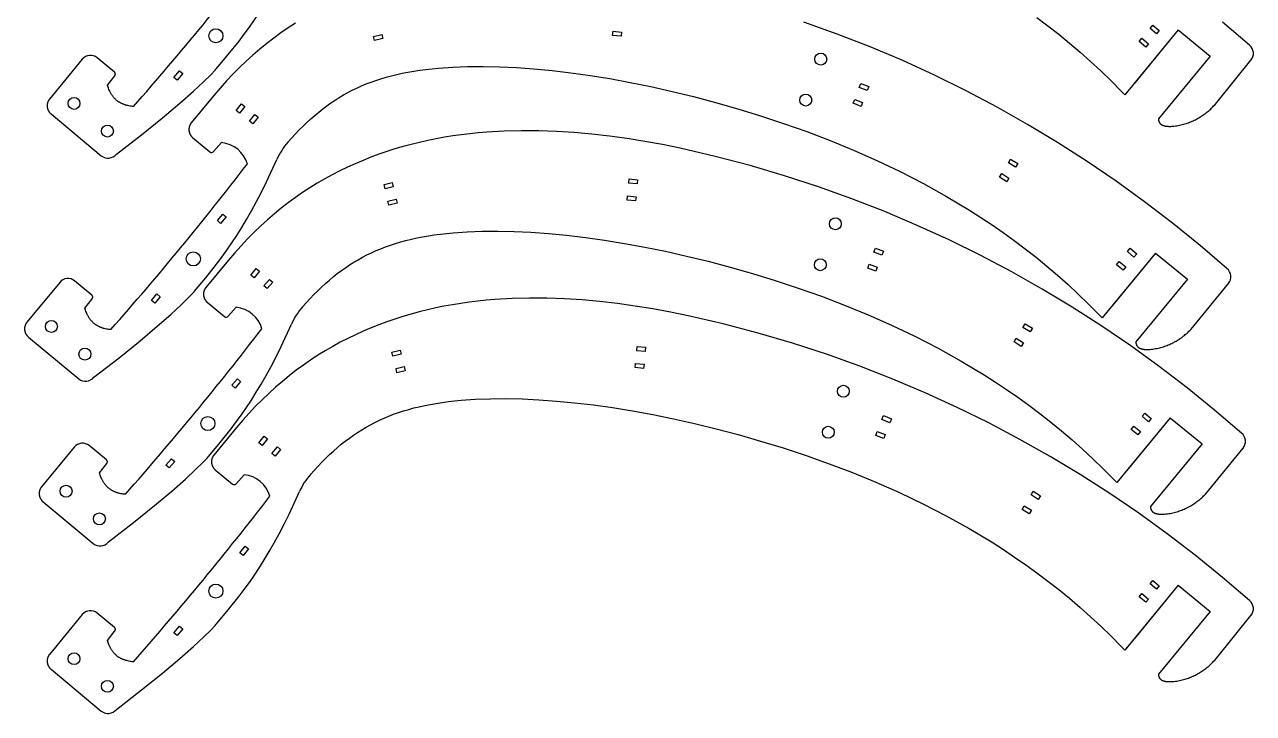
# Model space of a CAD drawing. Extents: x -5220 to -4488, y -14 to 374.
# Drawn here: x -5220.2 to -4853.5, y -14.2 to 191.2 of the extents above; entities that cross this region are included whole.
import ezdxf

# ---------------------------------------------------------------- set-up
doc = ezdxf.new("R2010")
doc.units = 0
doc.layers.add('FAB_2$_CUT_2', color=1, linetype='CONTINUOUS')

msp = doc.modelspace()

# ---------------------------------------------------------------- linework, layer by layer
at = {"layer": 'FAB_2$_CUT_2'}
for p, q in [((-4884.39, 190.03), (-4883.58, 191)), ((-4883.58, 191), (-4881.63, 189.38)), ((-5116.12, 187.65), (-5113.65, 188.25)), ((-5115.82, 186.42), (-5116.12, 187.65)), ((-5113.35, 187.02), (-5115.82, 186.42)), ((-5113.65, 188.25), (-5113.35, 187.02)), ((-5044.75, 187.94), (-5044.63, 189.21)), ((-5042.22, 187.71), (-5044.75, 187.94)), ((-5044.63, 189.21), (-5042.1, 188.97)), ((-5042.1, 188.97), (-5042.22, 187.71)), ((-4876, 189.58), (-4891.9, 170.25)), ((-4876, 189.58), (-4888.94, 173.85)), ((-4887.65, 186.12), (-4886.83, 187.1)), ((-4886.83, 187.1), (-4884.88, 185.47)), ((-4882.44, 188.4), (-4884.39, 190.03)), ((-4881.63, 189.38), (-4882.44, 188.4)), ((-4885.69, 184.5), (-4887.65, 186.12)), ((-4884.88, 185.47), (-4885.69, 184.5)), ((-5195.47, 173.15), (-5193.28, 175.95)), ((-4971.14, 172.45), (-4970.68, 173.63)), ((-4968.77, 171.53), (-4971.14, 172.45)), ((-4970.68, 173.63), (-4968.31, 172.71)), ((-4968.31, 172.71), (-4968.77, 171.53)), ((-5163.73, 170.07), (-5167.3, 165.74)), ((-4972.97, 167.71), (-4972.51, 168.89)), ((-4972.51, 168.89), (-4970.15, 167.98)), ((-4891.27, 171.03), (-4891.9, 170.25)), ((-5157.06, 165.57), (-5155.46, 167.54)), ((-5156.08, 164.77), (-5157.06, 165.57)), ((-5154.48, 166.74), (-5156.08, 164.77)), ((-5155.46, 167.54), (-5154.48, 166.74)), ((-4970.6, 166.79), (-4972.97, 167.71)), ((-4970.15, 167.98), (-4970.6, 166.79)), ((-5212.32, 164.56), (-5197.32, 152.06)), ((-5153.12, 162.37), (-5151.52, 164.34)), ((-5152.13, 161.57), (-5153.12, 162.37)), ((-5150.53, 163.54), (-5152.13, 161.57)), ((-5151.52, 164.34), (-5150.53, 163.54)), ((-5163.8, 153.34), (-5161.46, 156.01)), ((-4926.65, 150), (-4925.98, 151.08)), ((-4925.98, 151.08), (-4923.82, 149.75)), ((-4929.32, 145.68), (-4928.65, 146.76)), ((-4928.65, 146.76), (-4926.49, 145.42)), ((-4924.49, 148.67), (-4926.65, 150)), ((-4923.82, 149.75), (-4924.49, 148.67)), ((-5112.96, 143.49), (-5110.49, 144.09)), ((-5112.66, 142.26), (-5112.96, 143.49)), ((-5110.49, 144.09), (-5110.19, 142.86)), ((-5039.93, 143.9), (-5039.81, 145.17)), ((-5037.4, 143.67), (-5039.93, 143.9)), ((-5039.81, 145.17), (-5037.28, 144.93)), ((-5037.28, 144.93), (-5037.4, 143.67)), ((-4927.16, 144.34), (-4929.32, 145.68)), ((-4926.49, 145.42), (-4927.16, 144.34)), ((-5110.19, 142.86), (-5112.66, 142.26)), ((-5040.4, 138.85), (-5040.28, 140.11)), ((-5040.28, 140.11), (-5037.75, 139.87)), ((-5037.75, 139.87), (-5037.87, 138.61)), ((-5111.77, 138.56), (-5109.3, 139.15)), ((-5111.47, 137.32), (-5111.77, 138.56)), ((-5109, 137.92), (-5111.47, 137.32)), ((-5109.3, 139.15), (-5109, 137.92)), ((-5037.87, 138.61), (-5040.4, 138.85)), ((-4966.79, 123.35), (-4966.33, 124.53)), ((-4964.42, 122.43), (-4966.79, 123.35)), ((-4966.33, 124.53), (-4963.96, 123.62)), ((-4963.96, 123.62), (-4964.42, 122.43)), ((-4882.73, 123.07), (-4898.63, 103.74)), ((-4882.73, 123.07), (-4895.68, 107.34)), ((-4891.13, 123.51), (-4890.31, 124.49)), ((-4889.18, 121.89), (-4891.13, 123.51)), ((-4890.31, 124.49), (-4888.36, 122.86)), ((-4888.36, 122.86), (-4889.18, 121.89)), ((-5159.38, 120.97), (-5162.95, 116.65)), ((-5152.71, 116.47), (-5151.11, 118.44)), ((-5150.12, 117.64), (-5151.73, 115.67)), ((-5151.11, 118.44), (-5150.12, 117.64)), ((-4968.62, 118.61), (-4968.16, 119.79)), ((-4966.25, 117.69), (-4968.62, 118.61)), ((-4968.16, 119.79), (-4965.79, 118.88)), ((-4965.79, 118.88), (-4966.25, 117.69)), ((-4894.38, 119.61), (-4893.57, 120.58)), ((-4892.43, 117.98), (-4894.38, 119.61)), ((-4893.57, 120.58), (-4891.61, 118.96)), ((-4891.61, 118.96), (-4892.43, 117.98)), ((-5151.73, 115.67), (-5152.71, 116.47)), ((-5148.77, 113.27), (-5147.17, 115.24)), ((-5146.18, 114.44), (-5147.78, 112.47)), ((-5147.17, 115.24), (-5146.18, 114.44)), ((-5147.78, 112.47), (-5148.77, 113.27)), ((-5202.2, 106.64), (-5200.01, 109.44)), ((-5159.44, 104.24), (-5157.11, 106.91)), ((-4898, 104.51), (-4898.63, 103.74)), ((-4922.3, 100.9), (-4921.63, 101.98)), ((-4920.14, 99.57), (-4922.3, 100.9)), ((-4921.63, 101.98), (-4919.47, 100.65)), ((-4919.47, 100.65), (-4920.14, 99.57)), ((-5219.05, 98.04), (-5204.05, 85.55)), ((-4924.97, 96.58), (-4924.3, 97.66)), ((-4922.81, 95.25), (-4924.97, 96.58)), ((-4924.3, 97.66), (-4922.14, 96.33)), ((-4922.14, 96.33), (-4922.81, 95.25)), ((-5110.58, 93.56), (-5108.11, 94.16)), ((-5110.28, 92.33), (-5110.58, 93.56)), ((-5107.81, 92.93), (-5110.28, 92.33)), ((-5108.11, 94.16), (-5107.81, 92.93)), ((-5037.55, 93.97), (-5037.43, 95.24)), ((-5035.02, 93.74), (-5037.55, 93.97)), ((-5037.43, 95.24), (-5034.9, 95)), ((-5034.9, 95), (-5035.02, 93.74)), ((-5109.38, 88.62), (-5106.92, 89.22)), ((-5109.09, 87.39), (-5109.38, 88.62)), ((-5106.92, 89.22), (-5106.62, 87.99)), ((-5038.02, 88.91), (-5037.9, 90.18)), ((-5035.49, 88.68), (-5038.02, 88.91)), ((-5037.9, 90.18), (-5035.37, 89.94)), ((-5035.37, 89.94), (-5035.49, 88.68)), ((-5106.62, 87.99), (-5109.09, 87.39)), ((-4964.41, 73.42), (-4963.95, 74.6)), ((-4962.04, 72.5), (-4964.41, 73.42)), ((-4963.95, 74.6), (-4961.58, 73.68)), ((-4961.58, 73.68), (-4962.04, 72.5)), ((-4878.38, 73.97), (-4894.28, 54.64)), ((-4878.38, 73.97), (-4891.32, 58.24)), ((-4886.78, 74.41), (-4885.96, 75.39)), ((-4884.82, 72.79), (-4886.78, 74.41)), ((-4885.96, 75.39), (-4884.01, 73.76)), ((-4884.01, 73.76), (-4884.82, 72.79)), ((-5157, 71.04), (-5160.57, 66.71)), ((-4966.24, 68.68), (-4965.78, 69.86)), ((-4965.78, 69.86), (-4963.41, 68.95)), ((-4890.03, 70.51), (-4889.21, 71.49)), ((-4888.08, 68.88), (-4890.03, 70.51)), ((-4889.21, 71.49), (-4887.26, 69.86)), ((-4887.26, 69.86), (-4888.08, 68.88)), ((-5150.33, 66.54), (-5148.73, 68.51)), ((-5149.34, 65.74), (-5150.33, 66.54)), ((-5147.74, 67.71), (-5149.34, 65.74)), ((-5148.73, 68.51), (-5147.74, 67.71)), ((-4963.87, 67.76), (-4966.24, 68.68)), ((-4963.41, 68.95), (-4963.87, 67.76)), ((-5146.39, 63.34), (-5144.78, 65.31)), ((-5145.4, 62.54), (-5146.39, 63.34)), ((-5143.8, 64.51), (-5145.4, 62.54)), ((-5144.78, 65.31), (-5143.8, 64.51)), ((-5197.85, 57.54), (-5195.66, 60.34)), ((-5157.06, 54.31), (-5154.73, 56.98)), ((-4893.65, 55.41), (-4894.28, 54.64)), ((-4919.91, 50.97), (-4919.25, 52.05)), ((-4919.25, 52.05), (-4917.09, 50.72)), ((-5214.7, 48.94), (-5199.7, 36.45)), ((-4922.59, 46.65), (-4921.92, 47.73)), ((-4921.92, 47.73), (-4919.76, 46.39)), ((-4917.75, 49.64), (-4919.91, 50.97)), ((-4917.09, 50.72), (-4917.75, 49.64)), ((-4920.43, 45.31), (-4922.59, 46.65)), ((-4919.76, 46.39), (-4920.43, 45.31)), ((-4876, 24.04), (-4891.9, 4.71)), ((-4876, 24.04), (-4888.94, 8.31)), ((-4884.39, 24.48), (-4883.58, 25.46)), ((-4882.44, 22.86), (-4884.39, 24.48)), ((-4883.58, 25.46), (-4881.63, 23.83)), ((-4881.63, 23.83), (-4882.44, 22.86)), ((-4887.65, 20.58), (-4886.83, 21.55)), ((-4885.69, 18.95), (-4887.65, 20.58)), ((-4886.83, 21.55), (-4884.88, 19.93)), ((-4884.88, 19.93), (-4885.69, 18.95)), ((-5195.47, 7.61), (-5193.28, 10.41)), ((-4891.27, 5.48), (-4891.9, 4.71)), ((-5212.32, -0.99), (-5197.32, -13.48))]:
    msp.add_line(p, q, dxfattribs=at)
for points in [[(-5192.79, 152.56), (-5185.29, 158.36), (-5179.01, 163.42), (-5173.89, 167.74), (-5169.85, 171.32), (-5166.8, 174.15), (-5164.66, 176.24), (-5163.36, 177.58), (-5163, 177.97), (-5162.82, 178.17), (-5159.42, 182.24), (-5156.21, 186.29), (-5154.66, 188.34), (-5153.14, 190.45), (-5151.64, 192.61), (-5150.15, 194.85), (-5148.68, 197.19), (-5147.22, 199.63), (-5145.75, 202.2), (-5144.27, 204.91), (-5142.79, 207.78), (-5141.28, 210.82), (-5138.19, 217.5)], [(-5139.41, 191.62), (-5141.58, 190.2), (-5143.73, 188.71), (-5145.86, 187.16), (-5147.96, 185.54), (-5150.03, 183.86), (-5152.07, 182.1), (-5154.09, 180.28), (-5156.08, 178.38), (-5158.04, 176.41), (-5159.96, 174.37), (-5161.86, 172.26), (-5163.73, 170.07)], [(-4861.44, 118.49), (-4869.48, 125.36), (-4877.67, 131.99), (-4886.02, 138.38), (-4894.52, 144.52), (-4903.17, 150.41), (-4911.97, 156.05), (-4920.92, 161.43), (-4930.02, 166.57), (-4939.26, 171.45), (-4948.66, 176.07), (-4958.2, 180.43), (-4967.88, 184.52), (-4977.71, 188.36), (-4987.69, 191.92)], [(-4918.16, 193.31), (-4914.88, 190.85), (-4911.64, 188.31), (-4908.44, 185.69), (-4905.27, 183), (-4902.14, 180.21), (-4899.05, 177.35), (-4896.01, 174.4), (-4893.01, 171.36), (-4891.9, 170.25)], [(-4854.71, 185.01), (-4862.75, 191.88)], [(-4876, 189.58), (-4866.49, 181.78), (-4881.9, 163.11), (-4881.9, 163.05), (-4881.9, 163), (-4881.89, 162.95), (-4881.89, 162.89), (-4881.88, 162.84), (-4881.88, 162.79), (-4881.87, 162.74), (-4881.86, 162.69), (-4881.85, 162.64), (-4881.84, 162.59), (-4881.83, 162.55), (-4881.82, 162.5), (-4881.81, 162.46), (-4881.8, 162.41), (-4881.78, 162.37), (-4881.77, 162.32), (-4881.75, 162.28), (-4881.73, 162.24), (-4881.72, 162.2), (-4881.7, 162.16), (-4881.68, 162.12), (-4881.66, 162.08), (-4881.64, 162.04), (-4881.62, 162.01), (-4881.59, 161.97), (-4881.57, 161.93), (-4881.55, 161.9), (-4881.52, 161.86), (-4881.5, 161.83), (-4881.47, 161.8), (-4881.44, 161.76), (-4881.42, 161.73), (-4881.39, 161.7), (-4881.36, 161.67), (-4881.33, 161.64), (-4881.3, 161.61), (-4881.27, 161.58), (-4881.24, 161.56), (-4881.21, 161.53), (-4881.17, 161.5), (-4881.14, 161.48), (-4881.11, 161.45), (-4881.07, 161.43), (-4881.04, 161.4), (-4881, 161.38), (-4880.96, 161.36), (-4880.93, 161.33), (-4880.89, 161.31), (-4880.85, 161.29), (-4880.81, 161.27), (-4880.73, 161.23), (-4880.65, 161.19), (-4880.57, 161.16), (-4880.48, 161.12), (-4880.4, 161.09), (-4880.31, 161.06), (-4880.22, 161.04), (-4880.13, 161.01), (-4880.03, 160.99), (-4879.94, 160.97), (-4879.84, 160.95), (-4879.74, 160.93), (-4879.64, 160.92), (-4879.54, 160.9), (-4879.44, 160.89), (-4879.23, 160.87), (-4879.02, 160.86), (-4878.81, 160.85), (-4878.59, 160.84), (-4878.38, 160.85), (-4878.16, 160.85), (-4877.93, 160.86), (-4877.71, 160.88), (-4877.27, 160.92), (-4876.83, 160.97), (-4876.41, 161.03), (-4875.99, 161.1), (-4875.58, 161.17), (-4875.18, 161.26), (-4874.78, 161.35), (-4874.4, 161.45), (-4874.02, 161.56), (-4873.65, 161.67), (-4873.28, 161.79), (-4872.92, 161.92), (-4872.57, 162.06), (-4872.22, 162.2), (-4871.87, 162.35), (-4871.53, 162.5), (-4871.2, 162.66), (-4870.86, 162.83), (-4870.21, 163.17), (-4869.88, 163.36), (-4869.56, 163.54), (-4869.25, 163.74), (-4868.93, 163.94), (-4868.63, 164.14), (-4868.32, 164.35), (-4868.02, 164.57), (-4867.72, 164.8), (-4867.43, 165.03), (-4867.14, 165.26), (-4866.86, 165.51), (-4866.58, 165.75), (-4866.3, 166.01), (-4866.03, 166.27), (-4865.77, 166.54), (-4865.51, 166.82), (-4865, 167.39), (-4864.5, 167.97), (-4854.27, 180.53)], [(-5202.99, 180.85), (-5212.79, 168.97), (-5212.83, 168.91), (-5212.88, 168.86), (-5212.92, 168.8), (-5212.96, 168.74), (-5213, 168.67), (-5213.04, 168.61), (-5213.07, 168.55), (-5213.11, 168.48), (-5213.14, 168.41), (-5213.18, 168.34), (-5213.21, 168.27), (-5213.24, 168.2), (-5213.27, 168.13), (-5213.29, 168.06), (-5213.32, 167.98), (-5213.34, 167.91), (-5213.36, 167.83), (-5213.38, 167.75), (-5213.4, 167.67), (-5213.42, 167.6), (-5213.43, 167.52), (-5213.44, 167.44), (-5213.45, 167.36), (-5213.46, 167.27), (-5213.47, 167.19), (-5213.47, 167.11), (-5213.47, 167.03), (-5213.47, 166.95), (-5213.47, 166.87), (-5213.46, 166.78), (-5213.46, 166.7), (-5213.45, 166.62), (-5213.44, 166.54), (-5213.42, 166.46), (-5213.41, 166.38), (-5213.39, 166.3), (-5213.37, 166.22), (-5213.35, 166.14), (-5213.33, 166.06), (-5213.3, 165.98), (-5213.28, 165.91), (-5213.25, 165.83), (-5213.22, 165.76), (-5213.18, 165.68), (-5213.15, 165.61), (-5213.11, 165.54), (-5213.08, 165.47), (-5213.04, 165.4), (-5213, 165.34), (-5212.96, 165.27), (-5212.91, 165.21), (-5212.87, 165.14), (-5212.82, 165.08), (-5212.78, 165.02), (-5212.73, 164.96), (-5212.68, 164.91), (-5212.63, 164.85), (-5212.58, 164.8), (-5212.53, 164.75), (-5212.48, 164.7), (-5212.42, 164.65), (-5212.37, 164.6), (-5212.32, 164.56)], [(-5193.28, 175.95), (-5193.27, 175.96), (-5193.26, 175.98), (-5193.25, 175.99), (-5193.24, 176.01), (-5193.23, 176.02), (-5193.22, 176.04), (-5193.21, 176.05), (-5193.2, 176.07), (-5193.2, 176.09), (-5193.19, 176.1), (-5193.18, 176.12), (-5193.17, 176.14), (-5193.17, 176.16), (-5193.16, 176.17), (-5193.15, 176.19), (-5193.15, 176.21), (-5193.14, 176.23), (-5193.14, 176.25), (-5193.13, 176.27), (-5193.13, 176.29), (-5193.13, 176.31), (-5193.12, 176.33), (-5193.12, 176.35), (-5193.12, 176.36), (-5193.12, 176.38), (-5193.12, 176.4), (-5193.11, 176.42), (-5193.11, 176.44), (-5193.11, 176.46), (-5193.12, 176.48), (-5193.12, 176.51), (-5193.12, 176.53), (-5193.12, 176.55), (-5193.12, 176.56), (-5193.13, 176.58), (-5193.13, 176.6), (-5193.14, 176.62), (-5193.14, 176.64), (-5193.15, 176.66), (-5193.15, 176.68), (-5193.16, 176.7), (-5193.17, 176.72), (-5193.17, 176.74), (-5193.18, 176.76), (-5193.19, 176.77), (-5193.2, 176.79), (-5193.21, 176.81), (-5193.22, 176.83), (-5193.23, 176.84), (-5193.24, 176.86), (-5193.25, 176.87), (-5193.26, 176.89), (-5193.27, 176.91), (-5193.28, 176.92), (-5193.29, 176.94), (-5193.3, 176.95), (-5193.31, 176.96), (-5193.33, 176.98), (-5193.34, 176.99), (-5193.35, 177), (-5193.36, 177.02), (-5193.38, 177.03), (-5193.39, 177.04), (-5198.52, 181.27)], [(-5141.65, 156.1), (-5139.38, 158.59), (-5138.24, 159.77), (-5137.09, 160.91), (-5135.94, 162.02), (-5134.78, 163.08), (-5133.61, 164.1), (-5132.43, 165.09), (-5131.24, 166.03), (-5130.03, 166.94), (-5128.81, 167.81), (-5127.57, 168.64), (-5126.31, 169.44), (-5125.03, 170.2), (-5123.73, 170.93), (-5122.41, 171.62), (-5121.06, 172.27), (-5119.68, 172.89), (-5118.27, 173.48), (-5116.84, 174.03), (-5115.37, 174.55), (-5113.87, 175.04), (-5112.33, 175.49), (-5110.76, 175.92), (-5109.15, 176.31), (-5107.51, 176.67), (-5105.82, 177), (-5104.08, 177.3), (-5102.31, 177.57), (-5100.49, 177.81), (-5098.62, 178.02), (-5096.7, 178.2), (-5092.47, 178.5), (-5088.03, 178.66), (-5083.37, 178.7), (-5078.52, 178.6), (-5073.47, 178.37), (-5068.23, 177.99), (-5062.81, 177.48), (-5057.23, 176.82), (-5051.48, 176.02), (-5045.57, 175.07), (-5039.52, 173.96), (-5033.33, 172.7), (-5027.01, 171.28), (-5020.57, 169.71), (-5014.01, 167.97), (-5007.34, 166.07), (-5000.58, 163.99), (-4993.73, 161.74), (-4986.82, 159.3), (-4979.87, 156.65), (-4972.9, 153.79), (-4965.91, 150.71), (-4958.94, 147.38), (-4952, 143.81), (-4945.1, 139.98), (-4938.27, 135.87), (-4934.89, 133.71), (-4931.53, 131.48), (-4928.2, 129.17), (-4924.89, 126.79), (-4921.62, 124.33), (-4918.38, 121.8), (-4915.17, 119.18), (-4912, 116.48), (-4908.87, 113.7), (-4905.79, 110.83), (-4902.74, 107.88), (-4899.75, 104.84), (-4898.63, 103.74)], [(-5187.73, 166.77), (-5188.06, 166.8), (-5188.39, 166.84), (-5188.73, 166.89), (-5189.06, 166.95), (-5189.39, 167.02), (-5189.72, 167.1), (-5189.89, 167.15), (-5190.05, 167.2), (-5190.21, 167.25), (-5190.37, 167.3), (-5190.53, 167.36), (-5190.69, 167.42), (-5190.85, 167.48), (-5191.01, 167.55), (-5191.16, 167.62), (-5191.31, 167.69), (-5191.47, 167.77), (-5191.61, 167.84), (-5191.76, 167.93), (-5191.91, 168.01), (-5192.05, 168.1), (-5192.19, 168.19), (-5192.33, 168.29), (-5192.46, 168.38), (-5192.6, 168.48), (-5192.73, 168.59), (-5192.86, 168.7), (-5192.98, 168.81), (-5193.1, 168.92), (-5193.22, 169.04), (-5193.34, 169.16), (-5193.45, 169.29), (-5193.56, 169.41), (-5193.67, 169.54), (-5193.78, 169.67), (-5193.88, 169.81), (-5193.98, 169.94), (-5194.08, 170.08), (-5194.17, 170.22), (-5194.26, 170.36), (-5194.35, 170.51), (-5194.44, 170.66), (-5194.52, 170.8), (-5194.6, 170.95), (-5194.68, 171.1), (-5194.76, 171.26), (-5194.9, 171.56), (-5195.04, 171.88), (-5195.16, 172.19), (-5195.27, 172.51), (-5195.37, 172.83), (-5195.47, 173.15)], [(-5163.73, 170.07), (-5170.49, 161.88), (-5170.53, 161.83), (-5170.57, 161.77), (-5170.62, 161.71), (-5170.66, 161.65), (-5170.7, 161.59), (-5170.73, 161.52), (-5170.77, 161.46), (-5170.81, 161.39), (-5170.84, 161.33), (-5170.87, 161.26), (-5170.91, 161.19), (-5170.94, 161.12), (-5170.96, 161.04), (-5170.99, 160.97), (-5171.02, 160.9), (-5171.04, 160.82), (-5171.06, 160.74), (-5171.08, 160.67), (-5171.1, 160.59), (-5171.11, 160.51), (-5171.13, 160.43), (-5171.14, 160.35), (-5171.15, 160.27), (-5171.16, 160.19), (-5171.16, 160.11), (-5171.17, 160.02), (-5171.17, 159.94), (-5171.17, 159.86), (-5171.17, 159.78), (-5171.16, 159.7), (-5171.16, 159.62), (-5171.15, 159.53), (-5171.14, 159.45), (-5171.12, 159.37), (-5171.11, 159.29), (-5171.09, 159.21), (-5171.07, 159.13), (-5171.05, 159.05), (-5171.03, 158.97), (-5171, 158.9), (-5170.97, 158.82), (-5170.95, 158.74), (-5170.91, 158.67), (-5170.88, 158.6), (-5170.85, 158.53), (-5170.81, 158.45), (-5170.78, 158.38), (-5170.74, 158.32), (-5170.7, 158.25), (-5170.65, 158.18), (-5170.61, 158.12), (-5170.57, 158.06), (-5170.52, 158), (-5170.48, 157.94), (-5170.43, 157.88), (-5170.38, 157.82), (-5170.33, 157.77), (-5170.28, 157.71), (-5170.23, 157.66), (-5170.18, 157.61), (-5170.12, 157.56), (-5170.07, 157.51), (-5164.9, 153.25)], [(-4857.09, 69.39), (-4865.13, 76.26), (-4873.32, 82.89), (-4881.67, 89.28), (-4890.16, 95.42), (-4898.81, 101.31), (-4907.62, 106.95), (-4916.57, 112.34), (-4925.67, 117.47), (-4934.91, 122.35), (-4944.31, 126.97), (-4953.85, 131.33), (-4963.53, 135.42), (-4973.36, 139.26), (-4983.33, 142.82), (-4993.45, 146.12), (-5003.71, 149.15), (-5014.1, 151.9), (-5024.59, 154.32), (-5029.86, 155.39), (-5035.14, 156.35), (-5040.43, 157.2), (-5045.71, 157.94), (-5050.99, 158.54), (-5056.26, 159.02), (-5061.51, 159.35), (-5066.75, 159.53), (-5071.96, 159.56), (-5077.13, 159.43), (-5082.28, 159.13), (-5084.83, 158.91), (-5087.38, 158.65), (-5089.91, 158.34), (-5092.44, 157.98), (-5094.94, 157.58), (-5097.44, 157.13), (-5099.92, 156.63), (-5102.39, 156.07), (-5104.84, 155.47), (-5107.28, 154.81), (-5109.7, 154.1), (-5112.1, 153.34), (-5114.49, 152.52), (-5116.86, 151.65), (-5119.21, 150.71), (-5121.53, 149.72), (-5123.84, 148.68), (-5126.13, 147.57), (-5128.4, 146.4), (-5130.64, 145.17), (-5132.86, 143.88), (-5135.06, 142.52), (-5137.23, 141.1), (-5139.38, 139.61), (-5141.51, 138.06), (-5143.6, 136.44), (-5145.68, 134.76), (-5147.72, 133), (-5149.74, 131.18), (-5151.72, 129.28), (-5153.68, 127.31), (-5155.61, 125.27), (-5157.51, 123.16), (-5159.38, 120.97)], [(-5199.53, 86.05), (-5192.02, 91.85), (-5185.75, 96.91), (-5180.63, 101.23), (-5176.58, 104.8), (-5173.53, 107.63), (-5171.39, 109.72), (-5170.1, 111.06), (-5169.74, 111.45), (-5169.56, 111.66), (-5166.16, 115.72), (-5162.94, 119.77), (-5161.39, 121.83), (-5159.87, 123.93), (-5158.37, 126.1), (-5156.89, 128.34), (-5155.41, 130.67), (-5153.95, 133.12), (-5152.48, 135.68), (-5151.01, 138.4), (-5149.52, 141.27), (-5148.02, 144.31), (-5144.93, 150.99)], [(-5137.29, 107), (-5135.02, 109.49), (-5133.88, 110.67), (-5132.74, 111.81), (-5131.59, 112.92), (-5130.43, 113.98), (-5129.26, 115), (-5128.08, 115.99), (-5126.89, 116.93), (-5125.68, 117.84), (-5124.46, 118.71), (-5123.22, 119.55), (-5121.96, 120.34), (-5120.68, 121.1), (-5119.38, 121.83), (-5118.06, 122.52), (-5116.71, 123.17), (-5115.33, 123.79), (-5113.92, 124.38), (-5112.49, 124.93), (-5111.02, 125.45), (-5109.52, 125.94), (-5107.98, 126.39), (-5106.41, 126.82), (-5104.8, 127.21), (-5103.15, 127.57), (-5101.46, 127.9), (-5099.73, 128.2), (-5097.96, 128.47), (-5096.13, 128.71), (-5094.26, 128.92), (-5092.35, 129.1), (-5088.12, 129.4), (-5083.68, 129.56), (-5079.02, 129.6), (-5074.17, 129.5), (-5069.11, 129.27), (-5063.88, 128.9), (-5058.46, 128.38), (-5052.87, 127.72), (-5047.13, 126.92), (-5041.22, 125.97), (-5035.17, 124.86), (-5028.98, 123.6), (-5022.66, 122.19), (-5016.22, 120.61), (-5009.66, 118.87), (-5002.99, 116.97), (-4996.23, 114.89), (-4989.38, 112.64), (-4982.47, 110.2), (-4975.52, 107.55), (-4968.54, 104.7), (-4961.56, 101.61), (-4954.59, 98.29), (-4947.64, 94.71), (-4940.75, 90.88), (-4933.92, 86.77), (-4930.54, 84.61), (-4927.18, 82.38), (-4923.85, 80.07), (-4920.54, 77.69), (-4917.27, 75.23), (-4914.02, 72.7), (-4910.82, 70.08), (-4907.65, 67.38), (-4904.52, 64.6), (-4901.43, 61.73), (-4898.39, 58.78), (-4895.4, 55.74), (-4894.28, 54.64)], [(-4882.73, 123.07), (-4873.23, 115.26), (-4888.63, 96.59), (-4888.63, 96.54), (-4888.63, 96.49), (-4888.63, 96.43), (-4888.62, 96.38), (-4888.62, 96.33), (-4888.61, 96.28), (-4888.6, 96.23), (-4888.6, 96.18), (-4888.59, 96.13), (-4888.58, 96.08), (-4888.57, 96.03), (-4888.55, 95.99), (-4888.54, 95.94), (-4888.53, 95.9), (-4888.51, 95.85), (-4888.5, 95.81), (-4888.48, 95.77), (-4888.47, 95.73), (-4888.45, 95.68), (-4888.43, 95.64), (-4888.41, 95.6), (-4888.39, 95.57), (-4888.37, 95.53), (-4888.35, 95.49), (-4888.33, 95.45), (-4888.3, 95.42), (-4888.28, 95.38), (-4888.26, 95.35), (-4888.23, 95.31), (-4888.2, 95.28), (-4888.18, 95.25), (-4888.15, 95.22), (-4888.12, 95.19), (-4888.09, 95.16), (-4888.06, 95.13), (-4888.03, 95.1), (-4888, 95.07), (-4887.97, 95.04), (-4887.94, 95.01), (-4887.91, 94.99), (-4887.87, 94.96), (-4887.84, 94.94), (-4887.8, 94.91), (-4887.77, 94.89), (-4887.73, 94.86), (-4887.7, 94.84), (-4887.66, 94.82), (-4887.62, 94.8), (-4887.58, 94.77), (-4887.55, 94.75), (-4887.47, 94.71), (-4887.39, 94.68), (-4887.3, 94.64), (-4887.22, 94.61), (-4887.13, 94.58), (-4887.04, 94.55), (-4886.95, 94.52), (-4886.86, 94.5), (-4886.77, 94.47), (-4886.67, 94.45), (-4886.57, 94.43), (-4886.48, 94.42), (-4886.38, 94.4), (-4886.28, 94.39), (-4886.17, 94.37), (-4885.97, 94.35), (-4885.76, 94.34), (-4885.54, 94.33), (-4885.33, 94.33), (-4885.11, 94.33), (-4884.89, 94.34), (-4884.67, 94.35), (-4884.45, 94.36), (-4884, 94.4), (-4883.57, 94.45), (-4883.14, 94.51), (-4882.72, 94.58), (-4882.31, 94.66), (-4881.91, 94.74), (-4881.52, 94.84), (-4881.13, 94.94), (-4880.75, 95.04), (-4880.38, 95.16), (-4880.01, 95.28), (-4879.65, 95.41), (-4879.3, 95.54), (-4878.95, 95.68), (-4878.61, 95.83), (-4878.27, 95.99), (-4877.93, 96.15), (-4877.6, 96.31), (-4876.94, 96.66), (-4876.62, 96.84), (-4876.3, 97.03), (-4875.98, 97.22), (-4875.67, 97.42), (-4875.36, 97.63), (-4875.05, 97.84), (-4874.75, 98.06), (-4874.46, 98.28), (-4874.16, 98.51), (-4873.87, 98.75), (-4873.59, 98.99), (-4873.31, 99.24), (-4873.04, 99.5), (-4872.77, 99.76), (-4872.5, 100.03), (-4872.24, 100.3), (-4871.73, 100.87), (-4871.23, 101.46), (-4861, 114.01)], [(-5159.38, 120.97), (-5166.14, 112.78), (-5166.18, 112.73), (-5166.22, 112.67), (-5166.26, 112.61), (-5166.3, 112.55), (-5166.34, 112.49), (-5166.38, 112.43), (-5166.42, 112.36), (-5166.45, 112.29), (-5166.49, 112.23), (-5166.52, 112.16), (-5166.55, 112.09), (-5166.58, 112.02), (-5166.61, 111.94), (-5166.64, 111.87), (-5166.66, 111.8), (-5166.69, 111.72), (-5166.71, 111.64), (-5166.73, 111.57), (-5166.75, 111.49), (-5166.76, 111.41), (-5166.78, 111.33), (-5166.79, 111.25), (-5166.8, 111.17), (-5166.81, 111.09), (-5166.81, 111.01), (-5166.82, 110.93), (-5166.82, 110.84), (-5166.82, 110.76), (-5166.82, 110.68), (-5166.81, 110.6), (-5166.8, 110.52), (-5166.79, 110.43), (-5166.78, 110.35), (-5166.77, 110.27), (-5166.76, 110.19), (-5166.74, 110.11), (-5166.72, 110.03), (-5166.7, 109.95), (-5166.67, 109.88), (-5166.65, 109.8), (-5166.62, 109.72), (-5166.59, 109.65), (-5166.56, 109.57), (-5166.53, 109.5), (-5166.5, 109.43), (-5166.46, 109.36), (-5166.42, 109.29), (-5166.38, 109.22), (-5166.34, 109.15), (-5166.3, 109.08), (-5166.26, 109.02), (-5166.22, 108.96), (-5166.17, 108.9), (-5166.12, 108.84), (-5166.08, 108.78), (-5166.03, 108.72), (-5165.98, 108.67), (-5165.93, 108.61), (-5165.88, 108.56), (-5165.82, 108.51), (-5165.77, 108.46), (-5165.72, 108.42), (-5160.55, 104.15)], [(-5209.73, 114.33), (-5219.52, 102.45), (-5219.57, 102.4), (-5219.61, 102.34), (-5219.65, 102.28), (-5219.69, 102.22), (-5219.73, 102.16), (-5219.77, 102.1), (-5219.81, 102.03), (-5219.84, 101.96), (-5219.88, 101.9), (-5219.91, 101.83), (-5219.94, 101.76), (-5219.97, 101.69), (-5220, 101.61), (-5220.03, 101.54), (-5220.05, 101.47), (-5220.07, 101.39), (-5220.1, 101.31), (-5220.12, 101.24), (-5220.13, 101.16), (-5220.15, 101.08), (-5220.16, 101), (-5220.18, 100.92), (-5220.19, 100.84), (-5220.19, 100.76), (-5220.2, 100.68), (-5220.2, 100.6), (-5220.2, 100.51), (-5220.2, 100.43), (-5220.2, 100.35), (-5220.2, 100.27), (-5220.19, 100.19), (-5220.18, 100.1), (-5220.17, 100.02), (-5220.16, 99.94), (-5220.14, 99.86), (-5220.12, 99.78), (-5220.11, 99.7), (-5220.08, 99.62), (-5220.06, 99.55), (-5220.04, 99.47), (-5220.01, 99.39), (-5219.98, 99.32), (-5219.95, 99.24), (-5219.92, 99.17), (-5219.88, 99.1), (-5219.85, 99.03), (-5219.81, 98.96), (-5219.77, 98.89), (-5219.73, 98.82), (-5219.69, 98.75), (-5219.65, 98.69), (-5219.6, 98.63), (-5219.56, 98.57), (-5219.51, 98.51), (-5219.46, 98.45), (-5219.41, 98.39), (-5219.36, 98.34), (-5219.31, 98.28), (-5219.26, 98.23), (-5219.21, 98.18), (-5219.16, 98.13), (-5219.1, 98.09), (-5219.05, 98.04)], [(-5200.01, 109.44), (-5200, 109.45), (-5199.99, 109.46), (-5199.98, 109.48), (-5199.97, 109.49), (-5199.96, 109.51), (-5199.95, 109.52), (-5199.95, 109.54), (-5199.94, 109.56), (-5199.93, 109.57), (-5199.92, 109.59), (-5199.91, 109.61), (-5199.91, 109.62), (-5199.9, 109.64), (-5199.89, 109.66), (-5199.89, 109.68), (-5199.88, 109.7), (-5199.88, 109.71), (-5199.87, 109.73), (-5199.87, 109.75), (-5199.86, 109.77), (-5199.86, 109.79), (-5199.86, 109.81), (-5199.85, 109.83), (-5199.85, 109.85), (-5199.85, 109.87), (-5199.85, 109.89), (-5199.85, 109.91), (-5199.85, 109.93), (-5199.85, 109.95), (-5199.85, 109.97), (-5199.85, 109.99), (-5199.85, 110.01), (-5199.85, 110.03), (-5199.86, 110.05), (-5199.86, 110.07), (-5199.87, 110.09), (-5199.87, 110.11), (-5199.87, 110.13), (-5199.88, 110.15), (-5199.89, 110.17), (-5199.89, 110.19), (-5199.9, 110.2), (-5199.91, 110.22), (-5199.91, 110.24), (-5199.92, 110.26), (-5199.93, 110.28), (-5199.94, 110.29), (-5199.95, 110.31), (-5199.96, 110.33), (-5199.97, 110.34), (-5199.98, 110.36), (-5199.99, 110.37), (-5200, 110.39), (-5200.01, 110.41), (-5200.02, 110.42), (-5200.03, 110.43), (-5200.05, 110.45), (-5200.06, 110.46), (-5200.07, 110.47), (-5200.08, 110.49), (-5200.1, 110.5), (-5200.11, 110.51), (-5200.12, 110.52), (-5205.26, 114.76)], [(-5194.46, 100.25), (-5194.79, 100.28), (-5195.13, 100.32), (-5195.46, 100.37), (-5195.79, 100.43), (-5196.13, 100.5), (-5196.46, 100.59), (-5196.62, 100.63), (-5196.78, 100.68), (-5196.95, 100.73), (-5197.11, 100.79), (-5197.27, 100.84), (-5197.43, 100.9), (-5197.58, 100.97), (-5197.74, 101.03), (-5197.89, 101.1), (-5198.05, 101.18), (-5198.2, 101.25), (-5198.35, 101.33), (-5198.49, 101.41), (-5198.64, 101.5), (-5198.78, 101.58), (-5198.92, 101.68), (-5199.06, 101.77), (-5199.2, 101.87), (-5199.33, 101.97), (-5199.46, 102.07), (-5199.59, 102.18), (-5199.71, 102.29), (-5199.84, 102.41), (-5199.95, 102.53), (-5200.07, 102.65), (-5200.18, 102.77), (-5200.3, 102.9), (-5200.4, 103.03), (-5200.51, 103.16), (-5200.61, 103.29), (-5200.71, 103.43), (-5200.81, 103.57), (-5200.9, 103.71), (-5201, 103.85), (-5201.09, 103.99), (-5201.17, 104.14), (-5201.26, 104.29), (-5201.34, 104.44), (-5201.42, 104.59), (-5201.49, 104.74), (-5201.64, 105.05), (-5201.77, 105.36), (-5201.89, 105.68), (-5202, 106), (-5202.11, 106.32), (-5202.2, 106.64)], [(-4854.71, 19.46), (-4862.75, 26.33), (-4870.94, 32.96), (-4879.28, 39.35), (-4887.78, 45.49), (-4896.43, 51.38), (-4905.23, 57.02), (-4914.18, 62.4), (-4923.28, 67.54), (-4932.53, 72.42), (-4941.92, 77.04), (-4951.47, 81.4), (-4961.15, 85.49), (-4970.98, 89.33), (-4980.95, 92.89), (-4991.07, 96.19), (-5001.33, 99.22), (-5011.72, 101.97), (-5022.21, 104.39), (-5027.48, 105.46), (-5032.76, 106.42), (-5038.04, 107.27), (-5043.33, 108), (-5048.61, 108.61), (-5053.88, 109.08), (-5059.13, 109.42), (-5064.37, 109.6), (-5069.57, 109.63), (-5074.75, 109.5), (-5079.9, 109.2), (-5082.45, 108.98), (-5085, 108.72), (-5087.53, 108.41), (-5090.05, 108.05), (-5092.56, 107.65), (-5095.06, 107.2), (-5097.54, 106.7), (-5100.01, 106.14), (-5102.46, 105.54), (-5104.9, 104.88), (-5107.32, 104.17), (-5109.72, 103.41), (-5112.11, 102.59), (-5114.48, 101.72), (-5116.82, 100.78), (-5119.15, 99.79), (-5121.46, 98.74), (-5123.75, 97.64), (-5126.01, 96.47), (-5128.26, 95.24), (-5130.48, 93.94), (-5132.68, 92.59), (-5134.85, 91.17), (-5137, 89.68), (-5139.12, 88.13), (-5141.22, 86.51), (-5143.29, 84.83), (-5145.34, 83.07), (-5147.35, 81.25), (-5149.34, 79.35), (-5151.3, 77.38), (-5153.23, 75.34), (-5155.13, 73.23), (-5157, 71.04)], [(-5195.17, 36.95), (-5187.67, 42.75), (-5181.4, 47.81), (-5176.28, 52.13), (-5172.23, 55.7), (-5169.18, 58.54), (-5167.04, 60.62), (-5165.74, 61.96), (-5165.39, 62.35), (-5165.21, 62.56), (-5161.81, 66.62), (-5158.59, 70.67), (-5157.04, 72.73), (-5155.52, 74.83), (-5154.02, 77), (-5152.54, 79.24), (-5151.06, 81.57), (-5149.6, 84.02), (-5148.13, 86.59), (-5146.66, 89.3), (-5145.17, 92.17), (-5143.66, 95.21), (-5140.58, 101.89)], [(-5134.91, 57.07), (-5132.64, 59.56), (-5131.5, 60.74), (-5130.36, 61.88), (-5129.21, 62.99), (-5128.05, 64.05), (-5126.88, 65.07), (-5125.7, 66.06), (-5124.51, 67), (-5123.3, 67.91), (-5122.08, 68.78), (-5120.84, 69.61), (-5119.58, 70.41), (-5118.3, 71.17), (-5117, 71.9), (-5115.67, 72.59), (-5114.32, 73.24), (-5112.95, 73.86), (-5111.54, 74.45), (-5110.1, 75), (-5108.64, 75.52), (-5107.14, 76.01), (-5105.6, 76.46), (-5104.03, 76.89), (-5102.42, 77.28), (-5100.77, 77.64), (-5099.08, 77.97), (-5097.35, 78.27), (-5095.57, 78.54), (-5093.75, 78.78), (-5091.88, 78.99), (-5089.96, 79.17), (-5085.74, 79.47), (-5081.29, 79.63), (-5076.64, 79.67), (-5071.78, 79.57), (-5066.73, 79.34), (-5061.5, 78.96), (-5056.08, 78.45), (-5050.49, 77.79), (-5044.74, 76.99), (-5038.84, 76.04), (-5032.79, 74.93), (-5026.6, 73.67), (-5020.28, 72.25), (-5013.83, 70.68), (-5007.28, 68.94), (-5000.61, 67.04), (-4993.84, 64.96), (-4987, 62.71), (-4980.09, 60.27), (-4973.14, 57.62), (-4966.16, 54.76), (-4959.18, 51.68), (-4952.21, 48.35), (-4945.26, 44.78), (-4938.37, 40.95), (-4931.54, 36.84), (-4928.16, 34.68), (-4924.8, 32.45), (-4921.46, 30.14), (-4918.16, 27.76), (-4914.88, 25.3), (-4911.64, 22.77), (-4908.44, 20.15), (-4905.27, 17.45), (-4902.14, 14.67), (-4899.05, 11.8), (-4896.01, 8.85), (-4893.01, 5.81), (-4891.9, 4.71)], [(-4878.38, 73.97), (-4868.88, 66.16), (-4884.28, 47.5), (-4884.28, 47.44), (-4884.28, 47.39), (-4884.27, 47.33), (-4884.27, 47.28), (-4884.27, 47.23), (-4884.26, 47.18), (-4884.25, 47.13), (-4884.24, 47.08), (-4884.24, 47.03), (-4884.23, 46.98), (-4884.21, 46.93), (-4884.2, 46.89), (-4884.19, 46.84), (-4884.18, 46.8), (-4884.16, 46.75), (-4884.15, 46.71), (-4884.13, 46.67), (-4884.12, 46.63), (-4884.1, 46.59), (-4884.08, 46.55), (-4884.06, 46.51), (-4884.04, 46.47), (-4884.02, 46.43), (-4884, 46.39), (-4883.98, 46.36), (-4883.95, 46.32), (-4883.93, 46.28), (-4883.9, 46.25), (-4883.88, 46.22), (-4883.85, 46.18), (-4883.83, 46.15), (-4883.8, 46.12), (-4883.77, 46.09), (-4883.74, 46.06), (-4883.71, 46.03), (-4883.68, 46), (-4883.65, 45.97), (-4883.62, 45.94), (-4883.59, 45.91), (-4883.55, 45.89), (-4883.52, 45.86), (-4883.49, 45.84), (-4883.45, 45.81), (-4883.42, 45.79), (-4883.38, 45.76), (-4883.35, 45.74), (-4883.31, 45.72), (-4883.27, 45.7), (-4883.23, 45.68), (-4883.19, 45.66), (-4883.11, 45.62), (-4883.03, 45.58), (-4882.95, 45.54), (-4882.87, 45.51), (-4882.78, 45.48), (-4882.69, 45.45), (-4882.6, 45.42), (-4882.51, 45.4), (-4882.41, 45.38), (-4882.32, 45.35), (-4882.22, 45.34), (-4882.12, 45.32), (-4882.03, 45.3), (-4881.92, 45.29), (-4881.82, 45.28), (-4881.62, 45.26), (-4881.41, 45.24), (-4881.19, 45.23), (-4880.98, 45.23), (-4880.76, 45.23), (-4880.54, 45.24), (-4880.32, 45.25), (-4880.1, 45.26), (-4879.65, 45.3), (-4879.22, 45.35), (-4878.79, 45.41), (-4878.37, 45.48), (-4877.96, 45.56), (-4877.56, 45.64), (-4877.16, 45.74), (-4876.78, 45.84), (-4876.4, 45.94), (-4876.03, 46.06), (-4875.66, 46.18), (-4875.3, 46.31), (-4874.95, 46.44), (-4874.6, 46.59), (-4874.25, 46.73), (-4873.91, 46.89), (-4873.58, 47.05), (-4873.24, 47.21), (-4872.59, 47.56), (-4872.27, 47.74), (-4871.95, 47.93), (-4871.63, 48.12), (-4871.32, 48.32), (-4871.01, 48.53), (-4870.7, 48.74), (-4870.4, 48.96), (-4870.1, 49.18), (-4869.81, 49.41), (-4869.52, 49.65), (-4869.24, 49.89), (-4868.96, 50.14), (-4868.68, 50.4), (-4868.41, 50.66), (-4868.15, 50.93), (-4867.89, 51.2), (-4867.38, 51.77), (-4866.88, 52.36), (-4856.65, 64.91)], [(-5157, 71.04), (-5163.75, 62.85), (-5163.8, 62.8), (-5163.84, 62.74), (-5163.88, 62.68), (-5163.92, 62.62), (-5163.96, 62.56), (-5164, 62.49), (-5164.04, 62.43), (-5164.07, 62.36), (-5164.11, 62.3), (-5164.14, 62.23), (-5164.17, 62.16), (-5164.2, 62.09), (-5164.23, 62.01), (-5164.26, 61.94), (-5164.28, 61.87), (-5164.31, 61.79), (-5164.33, 61.71), (-5164.35, 61.64), (-5164.37, 61.56), (-5164.38, 61.48), (-5164.4, 61.4), (-5164.41, 61.32), (-5164.42, 61.24), (-5164.43, 61.16), (-5164.43, 61.08), (-5164.43, 60.99), (-5164.44, 60.91), (-5164.44, 60.83), (-5164.43, 60.75), (-5164.43, 60.67), (-5164.42, 60.58), (-5164.41, 60.5), (-5164.4, 60.42), (-5164.39, 60.34), (-5164.37, 60.26), (-5164.36, 60.18), (-5164.34, 60.1), (-5164.32, 60.02), (-5164.29, 59.94), (-5164.27, 59.87), (-5164.24, 59.79), (-5164.21, 59.71), (-5164.18, 59.64), (-5164.15, 59.57), (-5164.11, 59.5), (-5164.08, 59.42), (-5164.04, 59.35), (-5164, 59.29), (-5163.96, 59.22), (-5163.92, 59.15), (-5163.88, 59.09), (-5163.83, 59.03), (-5163.79, 58.97), (-5163.74, 58.91), (-5163.69, 58.85), (-5163.65, 58.79), (-5163.6, 58.74), (-5163.55, 58.68), (-5163.49, 58.63), (-5163.44, 58.58), (-5163.39, 58.53), (-5163.34, 58.48), (-5158.17, 54.22)], [(-5205.37, 65.23), (-5215.17, 53.36), (-5215.21, 53.3), (-5215.26, 53.24), (-5215.3, 53.18), (-5215.34, 53.12), (-5215.38, 53.06), (-5215.42, 53), (-5215.45, 52.93), (-5215.49, 52.87), (-5215.52, 52.8), (-5215.56, 52.73), (-5215.59, 52.66), (-5215.62, 52.59), (-5215.65, 52.52), (-5215.67, 52.44), (-5215.7, 52.37), (-5215.72, 52.29), (-5215.74, 52.22), (-5215.76, 52.14), (-5215.78, 52.06), (-5215.8, 51.98), (-5215.81, 51.9), (-5215.82, 51.82), (-5215.83, 51.74), (-5215.84, 51.66), (-5215.85, 51.58), (-5215.85, 51.5), (-5215.85, 51.42), (-5215.85, 51.33), (-5215.85, 51.25), (-5215.85, 51.17), (-5215.84, 51.09), (-5215.83, 51.01), (-5215.82, 50.92), (-5215.81, 50.84), (-5215.79, 50.76), (-5215.77, 50.68), (-5215.75, 50.6), (-5215.73, 50.52), (-5215.71, 50.45), (-5215.68, 50.37), (-5215.66, 50.29), (-5215.63, 50.22), (-5215.6, 50.14), (-5215.57, 50.07), (-5215.53, 50), (-5215.5, 49.93), (-5215.46, 49.86), (-5215.42, 49.79), (-5215.38, 49.72), (-5215.34, 49.66), (-5215.29, 49.59), (-5215.25, 49.53), (-5215.2, 49.47), (-5215.16, 49.41), (-5215.11, 49.35), (-5215.06, 49.29), (-5215.01, 49.24), (-5214.96, 49.18), (-5214.91, 49.13), (-5214.86, 49.08), (-5214.81, 49.03), (-5214.75, 48.99), (-5214.7, 48.94)], [(-5195.66, 60.34), (-5195.65, 60.35), (-5195.64, 60.36), (-5195.63, 60.38), (-5195.62, 60.39), (-5195.61, 60.41), (-5195.6, 60.43), (-5195.59, 60.44), (-5195.59, 60.46), (-5195.58, 60.47), (-5195.57, 60.49), (-5195.56, 60.51), (-5195.55, 60.52), (-5195.55, 60.54), (-5195.54, 60.56), (-5195.53, 60.58), (-5195.53, 60.6), (-5195.52, 60.62), (-5195.52, 60.63), (-5195.51, 60.65), (-5195.51, 60.67), (-5195.51, 60.69), (-5195.5, 60.71), (-5195.5, 60.73), (-5195.5, 60.75), (-5195.5, 60.77), (-5195.5, 60.79), (-5195.5, 60.81), (-5195.5, 60.83), (-5195.5, 60.85), (-5195.5, 60.87), (-5195.5, 60.89), (-5195.5, 60.91), (-5195.5, 60.93), (-5195.51, 60.95), (-5195.51, 60.97), (-5195.51, 60.99), (-5195.52, 61.01), (-5195.52, 61.03), (-5195.53, 61.05), (-5195.53, 61.07), (-5195.54, 61.09), (-5195.55, 61.11), (-5195.55, 61.12), (-5195.56, 61.14), (-5195.57, 61.16), (-5195.58, 61.18), (-5195.59, 61.19), (-5195.6, 61.21), (-5195.61, 61.23), (-5195.62, 61.24), (-5195.63, 61.26), (-5195.64, 61.28), (-5195.65, 61.29), (-5195.66, 61.31), (-5195.67, 61.32), (-5195.68, 61.34), (-5195.7, 61.35), (-5195.71, 61.36), (-5195.72, 61.38), (-5195.73, 61.39), (-5195.75, 61.4), (-5195.76, 61.41), (-5195.77, 61.42), (-5200.9, 65.66)], [(-5190.11, 51.16), (-5190.44, 51.18), (-5190.77, 51.22), (-5191.11, 51.27), (-5191.44, 51.33), (-5191.77, 51.41), (-5192.11, 51.49), (-5192.27, 51.53), (-5192.43, 51.58), (-5192.59, 51.63), (-5192.76, 51.69), (-5192.92, 51.75), (-5193.07, 51.81), (-5193.23, 51.87), (-5193.39, 51.93), (-5193.54, 52), (-5193.7, 52.08), (-5193.85, 52.15), (-5194, 52.23), (-5194.14, 52.31), (-5194.29, 52.4), (-5194.43, 52.49), (-5194.57, 52.58), (-5194.71, 52.67), (-5194.85, 52.77), (-5194.98, 52.87), (-5195.11, 52.98), (-5195.24, 53.08), (-5195.36, 53.2), (-5195.48, 53.31), (-5195.6, 53.43), (-5195.72, 53.55), (-5195.83, 53.67), (-5195.94, 53.8), (-5196.05, 53.93), (-5196.16, 54.06), (-5196.26, 54.19), (-5196.36, 54.33), (-5196.46, 54.47), (-5196.55, 54.61), (-5196.64, 54.75), (-5196.73, 54.89), (-5196.82, 55.04), (-5196.9, 55.19), (-5196.99, 55.34), (-5197.06, 55.49), (-5197.14, 55.64), (-5197.28, 55.95), (-5197.42, 56.26), (-5197.54, 56.58), (-5197.65, 56.9), (-5197.75, 57.22), (-5197.85, 57.54)], [(-5192.79, -12.98), (-5185.29, -7.18), (-5179.01, -2.12), (-5173.89, 2.2), (-5169.85, 5.77), (-5166.8, 8.6), (-5164.66, 10.69), (-5163.36, 12.03), (-5163, 12.42), (-5162.82, 12.63), (-5159.42, 16.69), (-5156.21, 20.74), (-5154.66, 22.8), (-5153.14, 24.9), (-5151.64, 27.07), (-5150.15, 29.31), (-5148.68, 31.64), (-5147.22, 34.08), (-5145.75, 36.65), (-5144.27, 39.37), (-5142.79, 42.24), (-5141.28, 45.28), (-5138.19, 51.96)], [(-4876, 24.04), (-4866.49, 16.23), (-4881.9, -2.44), (-4881.9, -2.49), (-4881.9, -2.55), (-4881.89, -2.6), (-4881.89, -2.65), (-4881.88, -2.7), (-4881.88, -2.75), (-4881.87, -2.8), (-4881.86, -2.85), (-4881.85, -2.9), (-4881.84, -2.95), (-4881.83, -3), (-4881.82, -3.04), (-4881.81, -3.09), (-4881.8, -3.13), (-4881.78, -3.18), (-4881.77, -3.22), (-4881.75, -3.26), (-4881.73, -3.31), (-4881.72, -3.35), (-4881.7, -3.39), (-4881.68, -3.43), (-4881.66, -3.46), (-4881.64, -3.5), (-4881.62, -3.54), (-4881.59, -3.58), (-4881.57, -3.61), (-4881.55, -3.65), (-4881.52, -3.68), (-4881.5, -3.72), (-4881.47, -3.75), (-4881.44, -3.78), (-4881.42, -3.81), (-4881.39, -3.84), (-4881.36, -3.87), (-4881.33, -3.9), (-4881.3, -3.93), (-4881.27, -3.96), (-4881.24, -3.99), (-4881.21, -4.02), (-4881.17, -4.04), (-4881.14, -4.07), (-4881.11, -4.09), (-4881.07, -4.12), (-4881.04, -4.14), (-4881, -4.17), (-4880.96, -4.19), (-4880.93, -4.21), (-4880.89, -4.23), (-4880.85, -4.26), (-4880.81, -4.28), (-4880.73, -4.32), (-4880.65, -4.35), (-4880.57, -4.39), (-4880.48, -4.42), (-4880.4, -4.45), (-4880.31, -4.48), (-4880.22, -4.51), (-4880.13, -4.53), (-4880.03, -4.56), (-4879.94, -4.58), (-4879.84, -4.6), (-4879.74, -4.61), (-4879.64, -4.63), (-4879.54, -4.64), (-4879.44, -4.66), (-4879.23, -4.68), (-4879.02, -4.69), (-4878.81, -4.7), (-4878.59, -4.7), (-4878.38, -4.7), (-4878.16, -4.69), (-4877.93, -4.68), (-4877.71, -4.67), (-4877.27, -4.63), (-4876.83, -4.58), (-4876.41, -4.52), (-4875.99, -4.45), (-4875.58, -4.37), (-4875.18, -4.29), (-4874.78, -4.19), (-4874.4, -4.09), (-4874.02, -3.99), (-4873.65, -3.87), (-4873.28, -3.75), (-4872.92, -3.62), (-4872.57, -3.49), (-4872.22, -3.35), (-4871.87, -3.2), (-4871.53, -3.04), (-4871.2, -2.88), (-4870.86, -2.72), (-4870.21, -2.37), (-4869.88, -2.19), (-4869.56, -2), (-4869.25, -1.81), (-4868.93, -1.61), (-4868.63, -1.4), (-4868.32, -1.19), (-4868.02, -0.97), (-4867.72, -0.75), (-4867.43, -0.52), (-4867.14, -0.28), (-4866.86, -0.04), (-4866.58, 0.21), (-4866.3, 0.47), (-4866.03, 0.73), (-4865.77, 1), (-4865.51, 1.27), (-4865, 1.84), (-4864.5, 2.43), (-4854.27, 14.98)], [(-5202.99, 15.3), (-5212.79, 3.42), (-5212.83, 3.37), (-5212.88, 3.31), (-5212.92, 3.25), (-5212.96, 3.19), (-5213, 3.13), (-5213.04, 3.07), (-5213.07, 3), (-5213.11, 2.93), (-5213.14, 2.87), (-5213.18, 2.8), (-5213.21, 2.73), (-5213.24, 2.66), (-5213.27, 2.58), (-5213.29, 2.51), (-5213.32, 2.44), (-5213.34, 2.36), (-5213.36, 2.28), (-5213.38, 2.21), (-5213.4, 2.13), (-5213.42, 2.05), (-5213.43, 1.97), (-5213.44, 1.89), (-5213.45, 1.81), (-5213.46, 1.73), (-5213.47, 1.65), (-5213.47, 1.57), (-5213.47, 1.48), (-5213.47, 1.4), (-5213.47, 1.32), (-5213.46, 1.24), (-5213.46, 1.16), (-5213.45, 1.07), (-5213.44, 0.99), (-5213.42, 0.91), (-5213.41, 0.83), (-5213.39, 0.75), (-5213.37, 0.67), (-5213.35, 0.59), (-5213.33, 0.52), (-5213.3, 0.44), (-5213.28, 0.36), (-5213.25, 0.29), (-5213.22, 0.21), (-5213.18, 0.14), (-5213.15, 0.07), (-5213.11, 0), (-5213.08, -0.07), (-5213.04, -0.14), (-5213, -0.21), (-5212.96, -0.28), (-5212.91, -0.34), (-5212.87, -0.4), (-5212.82, -0.46), (-5212.78, -0.52), (-5212.73, -0.58), (-5212.68, -0.64), (-5212.63, -0.69), (-5212.58, -0.75), (-5212.53, -0.8), (-5212.48, -0.85), (-5212.42, -0.9), (-5212.37, -0.94), (-5212.32, -0.99)], [(-5193.28, 10.41), (-5193.27, 10.42), (-5193.26, 10.43), (-5193.25, 10.45), (-5193.24, 10.46), (-5193.23, 10.48), (-5193.22, 10.49), (-5193.21, 10.51), (-5193.2, 10.53), (-5193.2, 10.54), (-5193.19, 10.56), (-5193.18, 10.58), (-5193.17, 10.59), (-5193.17, 10.61), (-5193.16, 10.63), (-5193.15, 10.65), (-5193.15, 10.67), (-5193.14, 10.68), (-5193.14, 10.7), (-5193.13, 10.72), (-5193.13, 10.74), (-5193.13, 10.76), (-5193.12, 10.78), (-5193.12, 10.8), (-5193.12, 10.82), (-5193.12, 10.84), (-5193.12, 10.86), (-5193.11, 10.88), (-5193.11, 10.9), (-5193.11, 10.92), (-5193.12, 10.94), (-5193.12, 10.96), (-5193.12, 10.98), (-5193.12, 11), (-5193.12, 11.02), (-5193.13, 11.04), (-5193.13, 11.06), (-5193.14, 11.08), (-5193.14, 11.1), (-5193.15, 11.12), (-5193.15, 11.14), (-5193.16, 11.16), (-5193.17, 11.17), (-5193.17, 11.19), (-5193.18, 11.21), (-5193.19, 11.23), (-5193.2, 11.25), (-5193.21, 11.26), (-5193.22, 11.28), (-5193.23, 11.3), (-5193.24, 11.31), (-5193.25, 11.33), (-5193.26, 11.34), (-5193.27, 11.36), (-5193.28, 11.38), (-5193.29, 11.39), (-5193.3, 11.4), (-5193.31, 11.42), (-5193.33, 11.43), (-5193.34, 11.44), (-5193.35, 11.46), (-5193.36, 11.47), (-5193.38, 11.48), (-5193.39, 11.49), (-5198.52, 15.73)], [(-5187.73, 1.22), (-5188.06, 1.25), (-5188.39, 1.29), (-5188.73, 1.34), (-5189.06, 1.4), (-5189.39, 1.47), (-5189.72, 1.56), (-5189.89, 1.6), (-5190.05, 1.65), (-5190.21, 1.7), (-5190.37, 1.76), (-5190.53, 1.81), (-5190.69, 1.87), (-5190.85, 1.94), (-5191.01, 2), (-5191.16, 2.07), (-5191.31, 2.14), (-5191.47, 2.22), (-5191.61, 2.3), (-5191.76, 2.38), (-5191.91, 2.47), (-5192.05, 2.55), (-5192.19, 2.65), (-5192.33, 2.74), (-5192.46, 2.84), (-5192.6, 2.94), (-5192.73, 3.04), (-5192.86, 3.15), (-5192.98, 3.26), (-5193.1, 3.38), (-5193.22, 3.5), (-5193.34, 3.62), (-5193.45, 3.74), (-5193.56, 3.87), (-5193.67, 4), (-5193.78, 4.13), (-5193.88, 4.26), (-5193.98, 4.4), (-5194.08, 4.54), (-5194.17, 4.68), (-5194.26, 4.82), (-5194.35, 4.96), (-5194.44, 5.11), (-5194.52, 5.26), (-5194.6, 5.41), (-5194.68, 5.56), (-5194.76, 5.71), (-5194.9, 6.02), (-5195.04, 6.33), (-5195.16, 6.65), (-5195.27, 6.97), (-5195.37, 7.29), (-5195.47, 7.61)]]:
    msp.add_lwpolyline(points, dxfattribs=at)
for points in [[(-5174.01, 177.39), (-5173.03, 176.58), (-5174.64, 174.62), (-5175.63, 175.43)], [(-5160.09, 133.89), (-5161.71, 131.93), (-5162.69, 132.74), (-5161.07, 134.7)], [(-5180.75, 110.87), (-5179.76, 110.07), (-5181.38, 108.1), (-5182.36, 108.91)], [(-5155.74, 84.79), (-5157.36, 82.83), (-5158.34, 83.64), (-5156.72, 85.6)], [(-5176.39, 61.77), (-5175.41, 60.97), (-5177.03, 59.01), (-5178.01, 59.81)], [(-5153.36, 34.86), (-5154.98, 32.9), (-5155.96, 33.71), (-5154.34, 35.67)], [(-5174.01, 11.84), (-5173.03, 11.04), (-5174.64, 9.07), (-5175.63, 9.88)]]:
    msp.add_lwpolyline(points, close=True, dxfattribs=at)
for centre, radius in [((-5163.13, 187.85), 2.1), ((-4982.64, 180.89), 1.78), ((-5205.45, 167.7), 1.78), ((-4987.13, 168.68), 1.78), ((-5195.49, 159.45), 1.78), ((-4978.29, 131.79), 1.78), ((-5169.86, 121.34), 2.1), ((-4982.77, 119.58), 1.78), ((-5212.19, 101.18), 1.78), ((-5202.22, 92.94), 1.78), ((-4975.9, 81.86), 1.78), ((-5165.51, 72.24), 2.1), ((-4980.39, 69.65), 1.78), ((-5207.83, 52.08), 1.78), ((-5197.87, 43.84), 1.78), ((-5163.13, 22.31), 2.1), ((-5205.45, 2.15), 1.78), ((-5195.49, -6.09), 1.78)]:
    msp.add_circle(centre, radius, dxfattribs=at)
for centre, radius, start, end in [((-5907.05, 801.7), 959.46, 318.56568, 322.38874), ((-4856.72, 182.55), 3.17, 320.4772, 50.6699), ((-5200.54, 178.83), 3.17, 50.4741, 140.4753), ((-5162.36, 147.04), 9.02, 16.6768, 84.2776), ((-5126.65, 142.87), 20, 138.5826, 156.0556), ((-5195.31, 154.67), 3.29, 232.388, 320.137), ((-5164.39, 153.86), 0.794, 230.4734, 318.7582), ((-5913.78, 735.19), 959.46, 318.56568, 322.38874), ((-4863.45, 116.03), 3.17, 320.4772, 50.6699), ((-5207.28, 112.31), 3.17, 50.4741, 140.4753), ((-5158.01, 97.94), 9.02, 16.6768, 84.2776), ((-5122.3, 93.77), 20, 138.5826, 156.0556), ((-5160.04, 104.76), 0.794, 230.4734, 318.7582), ((-5909.43, 686.09), 959.46, 318.56568, 322.38874), ((-5202.05, 88.15), 3.29, 232.388, 320.137), ((-5202.93, 63.21), 3.17, 50.4741, 140.4753), ((-4859.1, 66.94), 3.17, 320.4772, 50.6699), ((-5155.63, 48.01), 9.02, 16.6768, 84.2776), ((-5119.91, 43.84), 20, 138.5826, 156.0556), ((-5157.66, 54.83), 0.794, 230.4734, 318.7582), ((-5907.05, 636.16), 959.46, 318.56568, 322.38874), ((-5197.7, 39.05), 3.29, 232.388, 320.137), ((-4856.72, 17), 3.17, 320.4772, 50.6699), ((-5200.54, 13.28), 3.17, 50.4741, 140.4753), ((-5195.31, -10.88), 3.29, 232.388, 320.137)]:
    msp.add_arc(centre, radius, start, end, dxfattribs=at)

doc.saveas('drawing.dxf')
